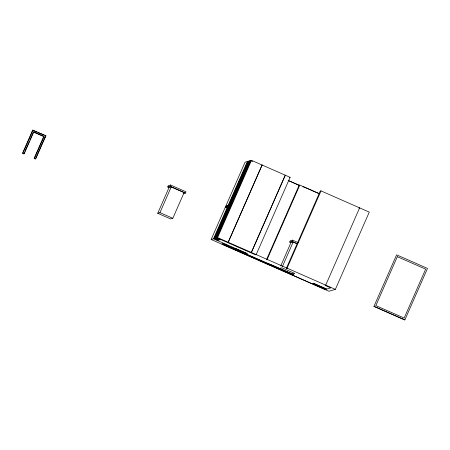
<?xml version="1.0" encoding="UTF-8"?>
<svg xmlns="http://www.w3.org/2000/svg" width="450" height="450" viewBox="0 0 450 450"><rect width="100%" height="100%" fill="white"/><g stroke="black" fill="none" stroke-linecap="round" stroke-linejoin="round"><path stroke-width="0.67" d="M24.373 152.651L23.822 153.906L22.5 153.349L32.676 130.168L45.917 135.72L35.707 158.912L34.419 158.344L44.066 136.44L33.767 131.918L24.154 153.81L22.832 153.253L33.041 130.061M24.885 151.414L29.317 141.396M29.829 140.153L33.435 132.013M169.042 187.521L157.736 213.278L170.606 218.931L172.817 218.295L184.123 192.538L171.248 186.885L169.042 187.521L167.754 186.958L168.317 185.67L170.567 185.018L186.013 191.807L185.451 193.095L183.201 193.742M167.754 186.958L169.999 186.306L170.567 185.018M157.736 213.278L159.947 212.636L171.248 186.885M287.584 268.397L286.335 268.38L320.248 191.121L321.002 190.901L369.276 212.119L335.363 289.378L328.95 291.229L211.157 239.468L245.07 162.203L251.477 160.357L290.104 177.328L256.185 254.588L255.471 254.796L216.844 237.825L250.763 160.56L252.692 161.409M225.754 207.326L229.123 206.353L230.411 206.921L227.042 207.894L225.754 207.326L226.322 206.038L229.691 205.065L230.923 205.65M226.991 205.847L226.429 207.135L227.717 207.697L214.149 238.601L216.726 239.732M227.666 205.65L227.104 206.938L228.392 207.506L214.824 238.41L217.401 239.541M227.211 207.512L213.474 238.798L247.269 253.648L235.575 248.586L235.046 248.737L246.471 253.879L223.296 243.697L222.773 243.849L293.861 274.646L269.612 264.071L269.004 264.246L222.66 243.877L221.884 244.102L325.198 289.502L326.582 289.103L313.065 283.162L326.694 289.069L330.784 287.887L324.99 285.345L325.704 285.137L359.623 207.872L358.903 208.08M227.886 205.971L247.393 161.533M228.341 205.453L227.779 206.741L229.061 207.309L215.499 238.213L218.07 239.344M228.504 205.791L248.062 161.342M228.617 205.763L247.275 163.254L247.838 163.091M229.016 205.262L228.448 206.55L229.736 207.112L216.169 238.022L218.745 239.153M229.179 205.599L248.737 161.145M229.286 205.566L247.944 163.063L248.513 162.9M229.123 206.353L229.691 205.065M229.854 205.403L249.412 160.954M230.524 205.206L249.182 162.703L248.619 162.866M230.361 205.813L250.088 160.757M211.157 239.468L217.564 237.617L251.477 160.357M217.901 239.237L217.35 240.502L220.719 239.529M266.659 259.324L299.171 185.254L299.779 185.079L319.506 193.748M266.985 259.785L299.779 185.079M289.676 242.083L291.926 241.436L297.073 243.697L293.175 242.01L290.964 242.651L289.676 242.083L290.244 240.795L292.489 240.148L298.282 242.691M280.761 265.888L290.964 242.651M291.926 241.436L292.489 240.148M282.42 266.507L293.175 242.01M321.002 190.901L287.083 268.166L286.335 268.38M373.95 306.36L396.602 254.841L427.5 268.414L404.843 319.939L373.95 306.36L404.887 319.922M32.147 131.445L32.439 131.361M45.917 135.72L45.551 135.827L35.376 159.007L34.087 158.439L43.734 136.536L33.396 132.024M45.023 137.104L45.315 137.019M246.6 163.451L247.162 163.288M249.294 162.675L249.857 162.512M289.384 177.531L290.104 177.328M302.923 186.981L303.531 186.806L319.41 193.787M216.051 239.929L219.42 238.956M279.658 268.403L281.869 267.767L294.744 273.42L292.534 274.061M320.248 191.121L320.766 191.346M288.225 180.444L299.171 185.254M288.759 180.759L299.706 185.569M169.999 186.306L185.451 193.095M32.676 130.168L37.181 132.148M38.469 132.716L44.263 135.259M217.564 237.617L335.363 289.378M159.947 212.636L172.817 218.295M262.102 165.021L228.184 242.286L262.102 165.021M285.272 175.208L251.359 252.467L285.272 175.208M397.322 256.691L375.834 305.629L404.168 318.071L425.649 269.139L397.316 256.697"/></g></svg>
